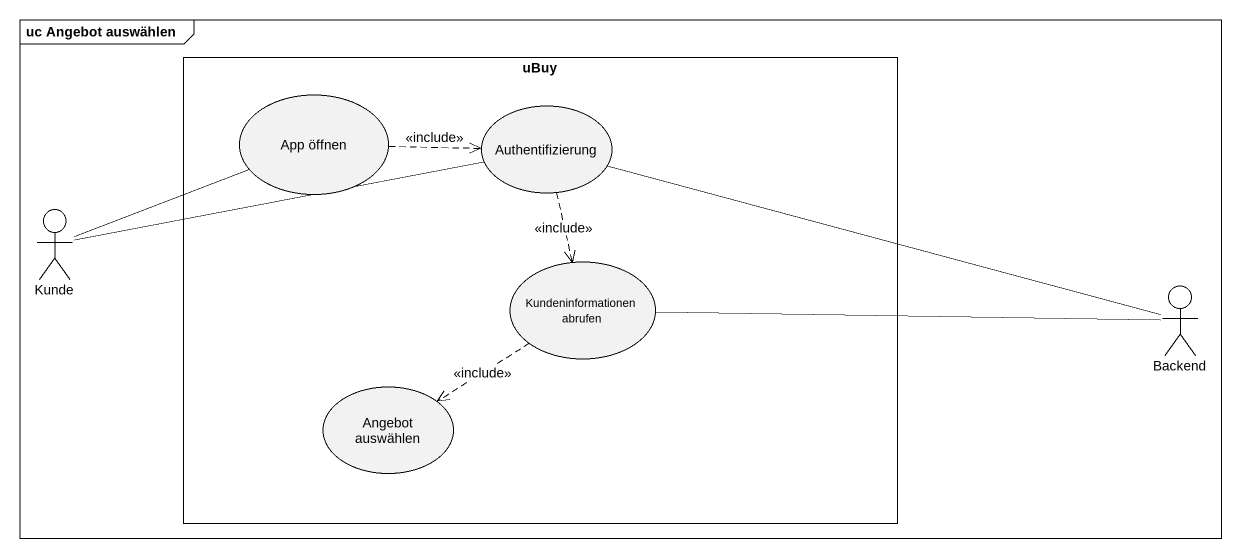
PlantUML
@startuml
mainframe uc Angebot auswählen
rectangle uBuy {
  usecase "App öffnen" as App_öffnen
  usecase Authentifizierung
  usecase "Kundeninformationen abrufen" as Kundeninformationen_abrufen
  usecase "Angebot auswählen" as Angebot_auswählen
}
actor Kunde
actor Backend
App_öffnen .right.> Authentifizierung : <<include>>
Authentifizierung ..> Kundeninformationen_abrufen : <<include>>
Authentifizierung -right- Backend
Kunde -right- App_öffnen
Kunde -right- Authentifizierung
Kundeninformationen_abrufen -right- Backend
Kundeninformationen_abrufen ..> Angebot_auswählen : <<include>>
@enduml
